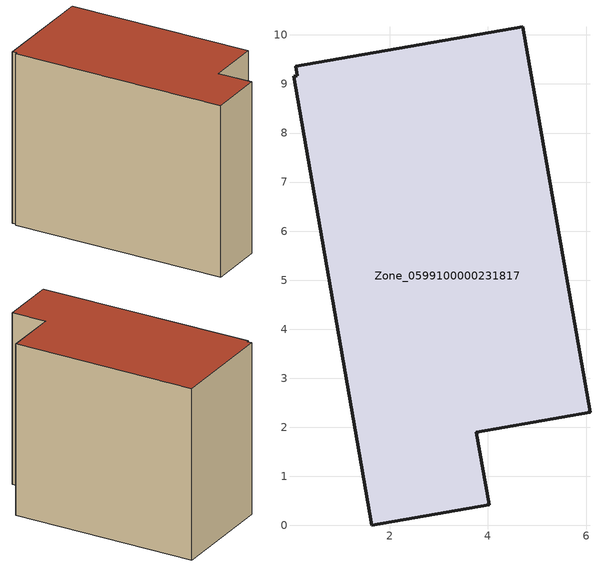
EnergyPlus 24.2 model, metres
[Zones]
Zone_0599100000231817
 floor ground (C_G): 3.76,1.9 4.02,0.42 1.63,0 0.03,9.16 0.11,9.17 0.07,9.36 4.71,10.17 6.08,2.31 z0
 wall outside (C_F): 0.03,9.16 1.63,0 4.02,0.42 3.76,1.9 6.08,2.31 4.71,10.17 0.07,9.36 0.11,9.17 0.03,9.16 z0:7.5
 roof outside (C_R): 4.71,10.17 0.07,9.36 0.11,9.17 0.03,9.16 1.63,0 4.02,0.42 3.76,1.9 6.08,2.31 z7.5
[BUILDING]
Pand.0599100000231817: North Axis=0; Terrain=City; Loads Convergence Tolerance Value=0.04; Temperature Convergence Tolerance Value=0.4; Solar Distribution=FullExterior; Maximum Number of Warmup Days=25; Minimum Number of Warmup Days=1
[Site:Location]
Rotterdam.The.Hague.AP_ZH_NLD Design_Conditions: Latitude=51.96; Longitude=4.45; Time Zone=1; Elevation=-4.5
[SITE:GROUNDTEMPERATURE:BUILDINGSURFACE]
18, 18, 18, 18, 18, 18, 18, 18, 18, 18, 18, 18
[MATERIAL] Thermal Absorptance=0.9; Solar Absorptance=0.7; Visible Absorptance=0.7
Name | Roughness | Thickness | Conductivity | Density | Specific Heat
G.TI.1946 | MediumSmooth | 0.15 | 1 | 540 | 1210
F.TI.1946 | Rough | 0.3 | 0.857143 | 1920 | 840
R.TI.1946 | MediumRough | 0.2 | 0.1 | 1500 | 1000
[CONSTRUCTION]
C_G: G.TI.1946
C_F: F.TI.1946
C_R: R.TI.1946
[ZONE]
Zone_0599100000231817: Type=1; Multiplier=1; Ceiling Height=Autocalculate; Volume=Autocalculate; Floor Area=autocalculate; Part of Total Floor Area=Yes
[ZONEINFILTRATION:DESIGNFLOWRATE]
Infil_Zone_0599100000231817: Zone or ZoneList or Space or SpaceList=Zone_0599100000231817; Schedule=AlwaysOn; Design Flow Rate Calculation Method=Flow/Area; Flow Rate per Floor Area=0.003; Constant Term Coefficient=1; Temperature Term Coefficient=0; Velocity Term Coefficient=0; Velocity Squared Term Coefficient=0
[HVACTEMPLATE:ZONE:IDEALLOADSAIRSYSTEM]
Zone_0599100000231817: Maximum Heating Supply Air Temperature=50; Minimum Cooling Supply Air Temperature=13; Maximum Heating Supply Air Humidity Ratio=0.0156; Minimum Cooling Supply Air Humidity Ratio=0.0077; Heating Limit=NoLimit; Cooling Limit=NoLimit; Dehumidification Control Type=ConstantSensibleHeatRatio; Cooling Sensible Heat Ratio=0.7; Dehumidification Setpoint=60; Humidification Control Type=None; Humidification Setpoint=30; Outdoor Air Method=None; Outdoor Air Flow Rate per Person=0.00944; Outdoor Air Flow Rate per Zone Floor Area=0; Outdoor Air Flow Rate per Zone=0; Demand Controlled Ventilation Type=None; Outdoor Air Economizer Type=NoEconomizer; Heat Recovery Type=None; Sensible Heat Recovery Effectiveness=0.7; Latent Heat Recovery Effectiveness=0.65
[ZONECONTROL:THERMOSTAT]
ThermostatControl_Zone_0599100000231817: Zone or ZoneList=Zone_0599100000231817; Control Type Schedule=DualSetpointControlType; Control 1=Thermostat_Zone_0599100000231817; Temperature Difference Between Cutout And Setpoint=0
[THERMOSTATSETPOINT:DUALSETPOINT]
Thermostat_Zone_0599100000231817: Heating Setpoint Temperature Schedule=HeatingSetpoint_Zone_0599100000231817; Cooling Setpoint Temperature Schedule=CoolingSetpoint_Zone_0599100000231817
[SCHEDULE:COMPACT]
HeatingSetpoint_Zone_0599100000231817: Through: 12/31, For: AllDays, Until: 24:00, 21
CoolingSetpoint_Zone_0599100000231817: Through: 12/31, For: AllDays, Until: 24:00, 24
DualSetpointControlType: Through: 12/31, For: AllDays, Until: 24:00, 4
AlwaysOn: Through: 12/31, For: AllDays, Until: 24:00, 1
